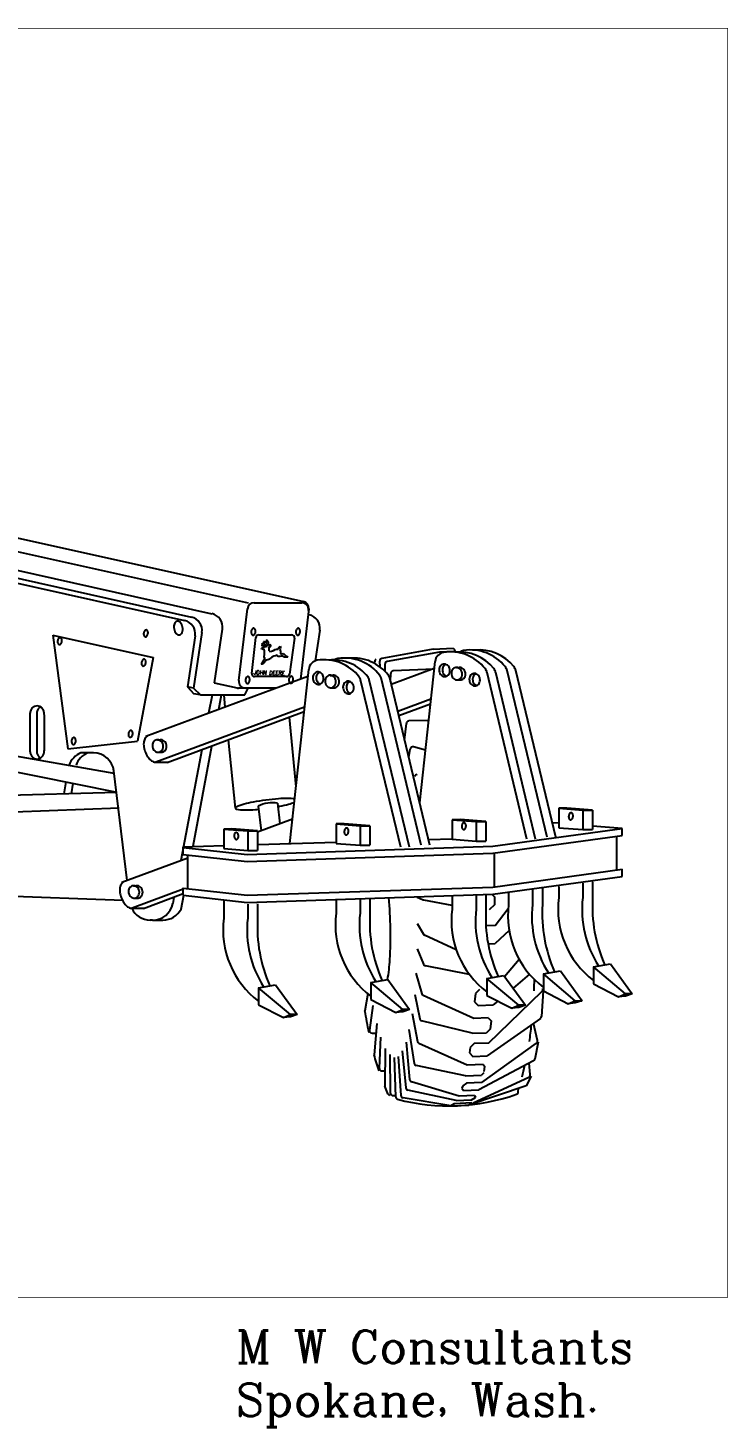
# Model space of a CAD drawing. Extents: x 103 to 393, y 15 to 220.
# Drawn here: x 290.7 to 393.4, y 15.2 to 220.2 of the extents above; entities that cross this region are included whole.
import ezdxf

# ---------------------------------------------------------------- set-up
doc = ezdxf.new("R2010")
doc.units = 0
doc.header["$MEASUREMENT"] = 0
doc.layers.get('0').update_dxf_attribs({"color": 2, "linetype": 'CONTINUOUS'})
for name, color, linetype in [('1', 1, 'CONTINUOUS'), ('2', 3, 'CONTINUOUS'), ('3', 4, 'CONTINUOUS'), ('4', 6, 'CONTINUOUS')]:
    doc.layers.add(name, color=color, linetype=linetype)
doc.styles.add('5', font='SIMPLEX', dxfattribs={"width": 0.9, "oblique": 5, "height": 0.6})
doc.styles.add('COMPLEX', font='complex')

# ---------------------------------------------------------------- blocks, each defined once
blk = doc.blocks.new('O', base_point=(178.78, 65.76))
blk.add_lwpolyline([(179.3, 65.51, 0.147265), (179.38, 65.6, 0.107139), (179.41, 65.76, 0.076516), (179.38, 65.95, 0.077832), (179.3, 66.12, 0.063471), (179.17, 66.27, 0.076516), (179.03, 66.37, 0.107139), (178.87, 66.41, 0.147265), (178.76, 66.38, 0.147265), (178.68, 66.29, 0.107139), (178.64, 66.13, 0.076516), (178.67, 65.96, 0.063471), (178.76, 65.78, 0.063471), (178.89, 65.62, 0.076516), (179.03, 65.52, 0.107139), (179.18, 65.48, 0.147265)], format="xyb", close=True)

msp = doc.modelspace()

# ---------------------------------------------------------------- linework, layer by layer
for p, q in [((242.34, 153.93), (323, 136)), ((245.49, 155.22), (331.12, 136.2)), ((286, 141.5), (317.68, 134.41)), ((287.5, 139.99), (314.68, 133.91)), ((287.45, 139.28), (313.68, 133.41)), ((323.89, 136), (330.87, 136)), ((321.63, 124.62), (322.89, 135.12)), ((331.89, 135.1), (330.66, 124.8)), ((294.36, 131.27), (296.57, 114.6)), ((294.36, 131.27), (309.08, 127.98)), ((316.22, 131.66), (315, 123.5)), ((319.22, 132.16), (318.04, 124.27)), ((333.5, 132.01), (332.82, 127.48)), ((315.22, 131.16), (314.1, 123.67)), ((309.08, 127.98), (306.77, 115.73)), ((348.16, 106.67), (350.4, 127.4)), ((331.78, 125.22), (308, 116.39)), ((329.13, 100.72), (331.89, 126.25)), ((350.29, 126.36), (343.99, 124.03)), ((363.88, 101.36), (358.02, 125.77)), ((365.15, 101.36), (359.29, 125.77)), ((366.82, 101.65), (360.96, 126.06)), ((368.09, 101.65), (362.23, 126.06)), ((315, 123.5), (314.1, 123.67)), ((314.1, 123.67), (315.04, 122.67)), ((315, 123.5), (316, 122.5)), ((318.04, 124.27), (321.39, 123.52)), ((327.16, 123.5), (321.61, 123.5)), ((322.5, 122.5), (323, 123.5)), ((345.37, 100.21), (339.48, 124.73)), ((346.64, 100.21), (340.76, 124.73)), ((348.37, 100.47), (342.49, 124.99)), ((349.65, 100.47), (343.76, 124.99)), ((315.94, 122.5), (315.04, 122.67)), ((316, 122.5), (322.5, 122.5)), ((317.71, 122.46), (317.21, 119.81)), ((319.04, 122.46), (318.64, 120.34)), ((349.8, 121.87), (344.94, 120.06)), ((349.73, 121.15), (345.1, 119.44)), ((291.01, 119.66), (291.01, 114.34)), ((292.01, 119.66), (292.01, 114.34)), ((293.13, 119.58), (293.13, 114.31)), ((331.29, 120.72), (309.49, 112.63)), ((331.22, 120.01), (311.16, 112.56)), ((278.01, 115.46), (303.34, 111.04)), ((296.57, 114.6), (306.77, 115.73)), ((317.63, 114.96), (314.88, 100.3)), ((278.61, 113.34), (303.77, 108.24)), ((300.34, 114), (298.5, 114)), ((316.2, 114.43), (313.14, 98.21)), ((305.29, 95.29), (303.32, 111.36)), ((309.49, 112.63), (311.21, 112.63)), ((296.3, 109.75), (296.01, 108.02)), ((297.29, 109.55), (297.04, 108.02)), ((283.18, 107.66), (303.77, 108.24)), ((304.09, 105.92), (288.72, 105.3)), ((369.72, 105.92), (368.55, 105.89)), ((368.55, 105.89), (372.05, 105.61)), ((368.55, 105.89), (368.55, 103.04)), ((373.5, 105.61), (369.72, 105.92)), ((372.05, 105.61), (373.5, 105.61)), ((372.05, 105.61), (372.05, 102.71)), ((373.5, 105.61), (373.5, 102.76)), ((320.61, 102.87), (319.44, 102.84)), ((319.44, 102.84), (319.44, 99.99)), ((319.44, 102.84), (322.94, 102.56)), ((324.39, 102.56), (320.61, 102.87)), ((322.94, 102.56), (322.94, 99.66)), ((322.94, 102.56), (324.39, 102.56)), ((329.52, 104.29), (324.39, 102.39)), ((324.39, 102.56), (324.39, 99.71)), ((337.08, 103.62), (335.91, 103.59)), ((335.91, 103.59), (339.41, 103.31)), ((335.91, 103.59), (335.91, 100.74)), ((340.86, 103.31), (337.08, 103.62)), ((339.41, 103.31), (340.86, 103.31)), ((339.41, 103.31), (339.41, 100.41)), ((340.86, 103.31), (340.86, 100.46)), ((354.09, 104.23), (352.92, 104.2)), ((352.92, 104.2), (356.42, 103.93)), ((352.92, 104.2), (352.92, 101.35)), ((357.87, 103.93), (354.09, 104.23)), ((356.42, 103.93), (357.87, 103.93)), ((356.42, 103.93), (356.42, 101.03)), ((357.87, 103.93), (357.87, 101.08)), ((358.85, 100.33), (377.85, 102.94)), ((368.55, 103.69), (367.58, 103.77)), ((368.55, 103.04), (372.05, 102.76)), ((372.05, 102.76), (373.5, 102.76)), ((377.85, 102.94), (373.5, 103.29)), ((377.85, 101.9), (377.85, 102.94)), ((324.39, 100.58), (335.91, 100.91)), ((335.91, 100.74), (339.41, 100.46)), ((349.45, 101.3), (352.92, 101.4)), ((352.92, 101.35), (356.42, 101.08)), ((356.42, 101.08), (357.87, 101.08)), ((358.85, 99.29), (377.85, 101.9)), ((377.07, 96.84), (377.07, 101.79)), ((314.18, 98.59), (304.5, 95)), ((313.48, 100.16), (322.85, 99.12)), ((313.48, 99.12), (322.85, 98.08)), ((313.49, 99.12), (313.49, 100.22)), ((313.5, 100.26), (319.44, 100.44)), ((314.18, 94.14), (314.18, 98.97)), ((319.44, 99.99), (322.94, 99.71)), ((322.85, 99.12), (358.85, 100.33)), ((322.85, 98.08), (358.85, 99.29)), ((322.94, 99.71), (324.39, 99.71)), ((339.41, 100.46), (340.86, 100.46)), ((359.11, 94.36), (359.11, 99.29)), ((358.85, 94.34), (377.85, 96.95)), ((377.85, 95.91), (377.85, 96.95)), ((322.85, 93.13), (358.85, 94.34)), ((358.85, 93.3), (377.85, 95.91)), ((368.55, 94.43), (368.55, 92.81)), ((372.05, 94.91), (372.05, 92.81)), ((373.5, 95.11), (373.5, 92.81)), ((281.39, 93.3), (304.7, 92.44)), ((313.49, 94.02), (305.99, 91.24)), ((313.49, 93.34), (307.66, 91.17)), ((312.13, 92.83), (311.96, 91.94)), ((313.53, 93.12), (313.14, 91.05)), ((313.48, 94.17), (322.85, 93.13)), ((313.48, 93.13), (322.85, 92.09)), ((313.49, 93.17), (313.49, 94.21)), ((319.44, 92.46), (319.44, 89.76)), ((322.85, 92.09), (358.85, 93.3)), ((335.91, 92.49), (335.91, 90.51)), ((339.41, 92.61), (339.41, 90.51)), ((340.86, 92.65), (340.86, 90.51)), ((352.92, 93.1), (352.92, 91.12)), ((356.42, 93.22), (356.42, 91.12)), ((357.87, 93.27), (357.87, 91.12)), ((361.19, 93.62), (361.19, 91.8)), ((364.69, 94.1), (364.69, 91.8)), ((366.14, 94.3), (366.14, 91.8)), ((305.99, 91.24), (307.7, 91.24)), ((322.94, 91.85), (322.94, 89.76)), ((324.39, 91.9), (324.39, 89.76)), ((309.01, 89.5), (308.66, 89.5)), ((309, 89.5), (310.5, 89.5))]:
    msp.add_line(p, q)
for points in [[(333.41, 124.05, 0.113368), (333.69, 124.16, 0.10346), (333.92, 124.4, 0.091967), (334.06, 124.75, 0.102131), (334.05, 125.08, 0.085217), (333.94, 125.42, 0.091967), (333.73, 125.69, 0.10346), (333.44, 125.85, 0.113368), (333.14, 125.87, 0.113368), (332.86, 125.76, 0.10346), (332.63, 125.52, 0.091967), (332.51, 125.21, 0.085217), (332.5, 124.85, 0.085217), (332.61, 124.5, 0.091967), (332.82, 124.24, 0.10346), (333.11, 124.08, 0.113368)], [(351.92, 125.2, 0.113368), (352.2, 125.31, 0.10346), (352.43, 125.55, 0.091967), (352.57, 125.89, 0.102131), (352.56, 126.23, 0.085217), (352.45, 126.57, 0.091967), (352.24, 126.84, 0.10346), (351.95, 127, 0.113368), (351.65, 127.02, 0.113368), (351.37, 126.91, 0.10346), (351.14, 126.67, 0.091967), (351.01, 126.36, 0.085217), (351.01, 125.99, 0.085217), (351.12, 125.65, 0.091967), (351.33, 125.38, 0.10346), (351.62, 125.22, 0.113368)], [(356.34, 123.82, 0.113368), (356.63, 123.93, 0.10346), (356.85, 124.17, 0.091967), (356.99, 124.52, 0.102131), (356.99, 124.85, 0.085217), (356.87, 125.2, 0.091967), (356.66, 125.46, 0.10346), (356.37, 125.62, 0.113368), (356.07, 125.64, 0.113368), (355.79, 125.53, 0.10346), (355.56, 125.3, 0.091967), (355.44, 124.98, 0.085217), (355.43, 124.62, 0.085217), (355.54, 124.27, 0.091967), (355.75, 124.01, 0.10346), (356.04, 123.85, 0.113368)], [(337.84, 122.68, 0.113368), (338.12, 122.79, 0.10346), (338.35, 123.02, 0.091967), (338.48, 123.37, 0.102131), (338.48, 123.7, 0.085217), (338.36, 124.05, 0.091967), (338.15, 124.31, 0.10346), (337.86, 124.47, 0.113368), (337.56, 124.5, 0.113368), (337.28, 124.39, 0.10346), (337.05, 124.15, 0.091967), (336.93, 123.83, 0.085217), (336.92, 123.47, 0.085217), (337.04, 123.12, 0.091967), (337.25, 122.86, 0.10346), (337.53, 122.7, 0.113368)]]:
    msp.add_lwpolyline(points, format="xyb", close=True)
for points in [[(333.48, 125.83, 0.056936), (333.35, 125.76, 0.10346), (333.12, 125.52, 0.091967), (333, 125.21, 0.085217), (332.99, 124.85, 0.085217), (333.1, 124.5, 0.091967), (333.31, 124.24, 0.088648), (333.56, 124.09, 0.113368)], [(351.99, 126.98, 0.056936), (351.86, 126.91, 0.10346), (351.63, 126.67, 0.091967), (351.51, 126.36, 0.085217), (351.5, 125.99, 0.085217), (351.61, 125.65, 0.091967), (351.82, 125.38, 0.088648), (352.07, 125.24, 0.113368)], [(356.42, 125.61, 0.056936), (356.28, 125.53, 0.10346), (356.05, 125.3, 0.091967), (355.93, 124.98, 0.085217), (355.92, 124.62, 0.085217), (356.04, 124.27, 0.091967), (356.25, 124.01, 0.088648), (356.49, 123.86, 0.113368)], [(337.91, 124.46, 0.056936), (337.77, 124.39, 0.10346), (337.54, 124.15, 0.091967), (337.42, 123.83, 0.085217), (337.41, 123.47, 0.085217), (337.53, 123.12, 0.091967), (337.74, 122.86, 0.088648), (337.98, 122.71, 0.113368)], [(293.12, 119.63, 0.006508), (293.12, 119.66, 0.084562), (293.04, 120.14, 0.09159), (292.81, 120.54, 0.103669), (292.46, 120.81, 0.114195), (292.07, 120.9, 0.114195), (291.67, 120.81, 0.103669), (291.32, 120.54, 0.09159), (291.1, 120.14, 0.084562), (291.01, 119.66, 0.001592), (291.01, 119.65, 0.09159)], [(292.57, 120.76, 0.076117), (292.32, 120.54, 0.09159), (292.09, 120.14, 0.084562), (292.01, 119.66, 0.001592), (292.01, 119.65, 0.09159)], [(308.25, 116.47, 0.162728), (307.94, 116.21, 0.106017), (307.72, 115.64, 0.069851), (307.71, 114.9, 0.069403), (307.91, 114.18, 0.056084), (308.28, 113.44, 0.069851), (308.72, 112.95, 0.106017), (309.26, 112.65, 0.116104), (309.55, 112.63, 0.162728)], [(291.01, 114.35, 0.001592), (291.01, 114.34, 0.084562), (291.1, 113.86, 0.09159), (291.32, 113.46, 0.103669), (291.67, 113.19, 0.114195), (292.07, 113.1, 0.114195)], [(292.01, 114.35, 0.001592), (292.01, 114.34, 0.084562), (292.09, 113.86, 0.09159), (292.32, 113.46, 0.076117), (292.57, 113.25, 0.114195)], [(292.07, 113.1, 0.114195), (292.46, 113.19, 0.103669), (292.81, 113.46, 0.09159), (293.06, 113.89, 0.101406), (293.12, 114.34, 0.084562)], [(304.75, 95.08, 0.162728), (304.44, 94.83, 0.106017), (304.22, 94.25, 0.069851), (304.21, 93.51, 0.069403), (304.41, 92.79, 0.056084), (304.78, 92.06, 0.069851), (305.22, 91.56, 0.106017), (305.76, 91.26, 0.116104), (306.05, 91.25, 0.162728)], [(343.44, 80.76, 0.035469), (343.77, 83.73, 0.022547)]]:
    msp.add_lwpolyline(points, format="xyb")
for centre, radius, start, end in [((323.89, 135), 1, 90, 173.1572), ((330.87, 135), 1, 353.1572, 90), ((330.9, 135.22), 1, 353.1572, 77.4712), ((313.25, 131.46), 2, 351.4692, 77.3807), ((314.25, 131.96), 2, 351.4692, 77.3807), ((317.25, 132.46), 2, 351.4692, 77.3807), ((331.52, 132.31), 2, 351.4692, 77.3807), ((333.38, 126.09), 1.5, 98.9222, 173.8329), ((334.15, 121.16), 6.49, 37.422, 98.9222), ((335.43, 121.16), 6.49, 37.422, 95.6384), ((336.38, 126.35), 1.5, 98.9222, 120.4076), ((337.16, 121.42), 6.49, 37.422, 98.9222), ((338.43, 121.42), 6.49, 37.422, 95.6384), ((351.89, 127.23), 1.5, 98.9222, 173.8329), ((352.66, 122.31), 6.49, 38.6115, 98.9222), ((353.94, 122.31), 6.49, 38.6115, 95.6384), ((354.83, 127.52), 1.5, 98.9222, 122.0438), ((355.6, 122.6), 6.49, 38.6115, 98.9222), ((356.88, 122.6), 6.49, 38.6115, 95.6384), ((338.51, 124.49), 1, 13.4992, 37.422), ((339.79, 124.49), 1, 13.4992, 37.422), ((341.51, 124.76), 1, 13.4992, 37.422), ((342.79, 124.76), 1, 13.4992, 37.422), ((356.56, 125.42), 1.5, 13.4992, 38.6115), ((357.83, 125.42), 1.5, 13.4992, 38.6115), ((359.5, 125.71), 1.5, 13.4992, 38.6115), ((360.77, 125.71), 1.5, 13.4992, 38.6115), ((321.61, 124.5), 1, 257.3718, 270), ((322.63, 124.5), 1, 173.1572, 270), ((299.59, 111.2), 3, 111.2084, 160.7753), ((300.61, 111.2), 3, 111.2084, 160.7753), ((300.34, 111), 3, 6.9811, 90), ((282.46, 87.33), 61.42, 356.6355, 5.0977), ((381.5, 91.09), 13.06, 172.4648, 233.0535), ((387.25, 91.05), 15.3, 173.3981, 212.737), ((394.76, 91.53), 21.3, 176.5579, 203.8484), ((308.66, 92.5), 3, 204.9194, 270), ((309.01, 92.5), 3, 270, 348.9846), ((310.51, 92.5), 3, 270, 332.5303), ((348.86, 88.79), 13.06, 172.4648, 233.0535), ((354.61, 88.75), 15.3, 173.3981, 212.737), ((362.12, 89.23), 21.3, 176.5579, 203.8484), ((365.86, 89.41), 13.06, 172.4648, 233.0535), ((371.62, 89.36), 15.3, 173.3981, 212.737), ((379.13, 89.84), 21.3, 176.5579, 203.8484), ((374.14, 90.08), 13.06, 172.4648, 233.0535), ((379.89, 90.04), 15.3, 173.3981, 212.737), ((387.41, 90.52), 21.3, 176.5579, 203.8484), ((332.39, 88.05), 13.06, 172.4648, 233.0535), ((338.14, 88), 15.3, 173.3981, 212.737), ((345.66, 88.48), 21.3, 176.5579, 203.8484)]:
    msp.add_arc(centre, radius, start, end)
at = {"layer": '1'}
for p, q in [((350.13, 129.21), (342.62, 127.86)), ((350.13, 129.21), (353.06, 129.33)), ((353.06, 129.33), (353.32, 129.1)), ((342.34, 126.6), (342.31, 127.46)), ((351.08, 128.78), (343.4, 127.42)), ((353.23, 128.87), (351.08, 128.78)), ((353.32, 129.1), (353.23, 128.87)), ((343.1, 125.93), (343.09, 127.04)), ((343.89, 124.47), (343.9, 125.64)), ((350.28, 126.27), (344.27, 126.02)), ((349.72, 121.11), (349.62, 121.12)), ((345.95, 115.89), (346.2, 118.33)), ((349.46, 118.74), (346.57, 118.68)), ((349, 114.41), (347.25, 114.87)), ((346.56, 113.34), (346.78, 114.56)), ((347.76, 92.87), (348.67, 92.47)), ((352.92, 91.62), (348.75, 92.44)), ((358.74, 93.3), (359.17, 92.88)), ((359.15, 91.79), (359.17, 92.88)), ((359.15, 91.79), (358.36, 90.99)), ((359.23, 88.7), (361.13, 91.18)), ((347.76, 89.01), (348.7, 87.44)), ((359.23, 88.7), (357.86, 88.64)), ((353.51, 85.16), (348.87, 87.28)), ((361.25, 87.98), (359.2, 86.07)), ((347.76, 85.29), (348.71, 83.03)), ((358.17, 86.02), (359.2, 86.07)), ((355.46, 81.51), (348.99, 82.8)), ((360.58, 81.25), (362.72, 83.75)), ((347.6, 81.72), (348.46, 78.67)), ((364.24, 81.57), (361.84, 79.53)), ((340.53, 78.73), (340.13, 76.22)), ((347.42, 78.61), (348.15, 75.02)), ((356.09, 75.1), (348.67, 78.43)), ((356.33, 78.75), (356.21, 77.5)), ((356.92, 79.31), (356.33, 78.75)), ((358.25, 71.47), (366.07, 79.03)), ((366.27, 79.11), (366, 75.38)), ((341.3, 76.97), (340.78, 73.36)), ((356.21, 77.5), (356.7, 76.98)), ((356.7, 76.98), (358.94, 77.07)), ((341.87, 74.36), (341.48, 69.75)), ((347.07, 75.81), (347.83, 71.71)), ((355.86, 72.92), (348.43, 74.72)), ((358.17, 75.19), (356.09, 75.1)), ((365.84, 75.09), (358.02, 69.6)), ((358.17, 75.19), (358.66, 74.67)), ((358.54, 73.56), (358.66, 74.67)), ((365.43, 71.85), (364.85, 74.41)), ((341.18, 72.92), (341.74, 72.95)), ((342.42, 72.36), (342.23, 67.79)), ((346.55, 73.46), (347.35, 68.5)), ((355.86, 72.92), (357.95, 73)), ((358.54, 73.56), (357.95, 73)), ((343.1, 70.69), (343.04, 65.14)), ((343.76, 69.79), (343.84, 64.16)), ((345.6, 70.33), (346.12, 64.9)), ((346.16, 71.59), (346.68, 66.14)), ((355.12, 68.25), (348.05, 71.43)), ((355.55, 70.83), (355.45, 70.03)), ((355.45, 70.03), (355.93, 69.52)), ((356.16, 71.39), (355.55, 70.83)), ((358.25, 71.47), (356.16, 71.39)), ((357.25, 65.7), (365.28, 71.45)), ((365.52, 71.62), (365.04, 69.14)), ((344.39, 69.35), (344.63, 63.61)), ((345.01, 69.53), (345.4, 63.81)), ((354.88, 66.68), (347.65, 68.18)), ((357.44, 68.34), (355.12, 68.25)), ((355.93, 69.52), (358.02, 69.6)), ((364.84, 68.88), (356.83, 64.6)), ((357.44, 68.34), (357.7, 68.05)), ((357.59, 67.33), (357.7, 68.05)), ((364.37, 66.85), (364.21, 68.53)), ((342.63, 67.39), (343.06, 67.41)), ((353.92, 63.71), (346.95, 65.81)), ((354.88, 66.68), (357.2, 66.78)), ((357.25, 65.7), (355.01, 65.61)), ((355.98, 62.7), (364.14, 66.46)), ((357.56, 67.1), (357.2, 66.78)), ((364.48, 66.62), (363.77, 65.19)), ((344.25, 63.78), (344.62, 63.8)), ((353.49, 63.06), (346.42, 64.56)), ((356.17, 63.8), (353.92, 63.71)), ((354.48, 65.23), (354.34, 64.85)), ((354.34, 64.85), (354.59, 64.51)), ((355.01, 65.61), (354.48, 65.23)), ((354.59, 64.51), (356.83, 64.6)), ((363.77, 65.19), (355.37, 62.37)), ((356.17, 63.8), (356.32, 63.53)), ((362.59, 64.31), (362.64, 64.82)), ((352.74, 62.26), (345.72, 63.45)), ((353.19, 62.59), (352.74, 62.26)), ((352.74, 62.26), (355.37, 62.37)), ((355.82, 62.7), (353.19, 62.59)), ((353.49, 63.06), (355.73, 63.16)), ((355.37, 62.37), (355.82, 62.7)), ((355.73, 63.16), (356.31, 63.51)), ((356.31, 63.51), (356.32, 63.53))]:
    msp.add_line(p, q, dxfattribs=at)
for points in [[(364.94, 80.81, -0.003515), (364.87, 79.15, -0.019382)], [(340.73, 73, -0.006758), (340.13, 76.22, -0.002094)], [(364.5, 74.15, -0.012986), (364.19, 71.7, -0.323095)], [(342.21, 67.39, -0.014477), (341.48, 69.75, -0.00757)], [(363.53, 68.18, -0.009257), (363.11, 66.47, -0.323095)], [(343.76, 63.72, -0.099595), (343.44, 64.18, -0.006056), (343.04, 65.14, -0.00757)]]:
    msp.add_lwpolyline(points, format="xyb", dxfattribs=at)
for centre, radius, start, end in [((341.93, 127.35), 0.387, 112.6481, 183.8385), ((342.69, 127.48), 0.387, 100.2228, 182.3697), ((343.47, 127.04), 0.387, 100.0698, 180.8622), ((344.29, 125.63), 0.387, 92.3697, 179.2221), ((346.58, 118.29), 0.387, 91.1937, 174.1764), ((347.16, 114.5), 0.387, 75.3015, 169.9759), ((347.77, 110.43), 0.387, 87.7592, 163.9343), ((348.83, 92.82), 0.387, 245.8053, 258.8489), ((349.03, 87.64), 0.387, 210.8744, 245.3617), ((349.07, 83.18), 0.387, 202.8976, 258.6769), ((348.83, 78.78), 0.387, 195.6996, 245.8752), ((348.53, 75.1), 0.387, 191.3685, 256.3569), ((365.61, 75.41), 0.387, 305.0601, 355.7814), ((341.16, 73.31), 0.387, 171.7779, 272.3697), ((365.06, 71.76), 0.387, 305.5454, 12.8367), ((348.21, 71.78), 0.387, 190.416, 245.8053), ((342.61, 67.78), 0.387, 177.5963, 272.3697), ((347.73, 68.56), 0.387, 189.1299, 258.3133), ((364.66, 69.22), 0.387, 298.0884, 349.0325), ((347.06, 66.18), 0.387, 185.4302, 253.2266), ((363.98, 66.81), 0.387, 294.7115, 5.4003), ((344.23, 64.17), 0.387, 180.8245, 272.3697), ((345.02, 63.62), 0.387, 182.3697, 255.2635), ((352.44, 91.86), 29.59, 255.2635, 289.5334), ((345.78, 63.83), 0.387, 183.8743, 260.3913), ((346.5, 64.94), 0.387, 185.4302, 258.0402), ((362.21, 64.34), 0.387, 289.5334, 354.9381)]:
    msp.add_arc(centre, radius, start, end, dxfattribs=at)
at = {"layer": '2'}
for p, q in [((335.02, 125.37), (335.5, 125.37)), ((353.53, 126.52), (354.01, 126.52)), ((335.14, 123.56), (335.65, 123.56)), ((353.65, 124.71), (354.16, 124.71)), ((309.71, 115.93), (310.19, 115.93)), ((309.82, 114.11), (310.34, 114.11)), ((306.2, 94.54), (306.69, 94.54)), ((306.32, 92.72), (306.83, 92.72)), ((366.29, 81.61), (368.77, 82.05)), ((368.77, 82.05), (371.96, 77.69)), ((373.64, 82.63), (376.12, 83.07)), ((373.64, 82.63), (373.64, 80.15)), ((378.3, 78.7), (373.64, 82.63)), ((376.12, 83.07), (379.31, 78.7)), ((324.54, 79.58), (327.02, 80.02)), ((327.02, 80.02), (330.21, 75.65)), ((341.01, 80.33), (343.48, 80.77)), ((341.01, 80.33), (341.01, 77.85)), ((345.66, 76.4), (341.01, 80.33)), ((343.48, 80.77), (346.67, 76.4)), ((358.01, 80.94), (360.49, 81.38)), ((358.01, 80.94), (358.01, 78.47)), ((362.67, 77.01), (358.01, 80.94)), ((360.49, 81.38), (363.68, 77.01)), ((366.29, 81.61), (366.29, 79.14)), ((370.95, 77.69), (366.29, 81.61)), ((373.64, 80.15), (377.28, 78.26)), ((329.2, 75.65), (324.54, 79.58)), ((324.54, 79.58), (324.54, 77.1)), ((358.01, 78.47), (361.65, 76.58)), ((366.29, 79.14), (369.92, 77.25)), ((377.28, 78.26), (378.3, 78.7)), ((378.32, 78.36), (377.29, 78.26)), ((379.31, 78.7), (378.3, 78.7)), ((379.28, 78.7), (378.32, 78.36)), ((324.54, 77.1), (328.17, 75.21)), ((341.01, 77.85), (344.64, 75.96)), ((344.64, 75.96), (345.66, 76.4)), ((345.68, 76.06), (344.65, 75.96)), ((346.67, 76.4), (345.66, 76.4)), ((346.65, 76.4), (345.68, 76.06)), ((359.61, 77.64), (358.94, 77.07)), ((361.65, 76.58), (362.67, 77.01)), ((362.69, 76.68), (361.66, 76.58)), ((363.68, 77.01), (362.67, 77.01)), ((363.65, 77.01), (362.69, 76.68)), ((369.92, 77.25), (370.95, 77.69)), ((370.96, 77.35), (369.94, 77.25)), ((371.94, 77.64), (370.93, 77.64)), ((371.93, 77.69), (370.96, 77.35)), ((328.17, 75.21), (329.2, 75.65)), ((329.21, 75.32), (328.19, 75.21)), ((330.21, 75.65), (329.2, 75.65)), ((330.18, 75.65), (329.21, 75.32))]:
    msp.add_line(p, q, dxfattribs=at)
for points in [[(335.21, 123.55, 0.113368), (335.49, 123.67, 0.10346), (335.72, 123.9, 0.091967), (335.86, 124.25, 0.102131), (335.85, 124.58, 0.085217), (335.74, 124.93, 0.091967), (335.53, 125.19, 0.10346), (335.24, 125.35, 0.113368), (334.94, 125.38, 0.113368), (334.66, 125.27, 0.10346), (334.43, 125.03, 0.091967), (334.31, 124.71, 0.085217), (334.3, 124.35, 0.085217), (334.41, 124, 0.091967), (334.62, 123.74, 0.10346), (334.91, 123.58, 0.113368)], [(353.72, 124.7, 0.113368), (354, 124.81, 0.10346), (354.23, 125.05, 0.091967), (354.37, 125.4, 0.102131), (354.36, 125.73, 0.085217), (354.25, 126.07, 0.091967), (354.04, 126.34, 0.10346), (353.75, 126.5, 0.113368), (353.45, 126.52, 0.113368), (353.17, 126.41, 0.10346), (352.94, 126.17, 0.091967), (352.82, 125.86, 0.085217), (352.81, 125.5, 0.085217), (352.92, 125.15, 0.091967), (353.13, 124.89, 0.10346), (353.42, 124.73, 0.113368)], [(309.9, 114.11, 0.113368), (310.18, 114.22, 0.10346), (310.41, 114.45, 0.091967), (310.54, 114.8, 0.102131), (310.54, 115.13, 0.085217), (310.43, 115.48, 0.091967), (310.22, 115.74, 0.10346), (309.93, 115.9, 0.113368), (309.63, 115.93, 0.113368), (309.35, 115.82, 0.10346), (309.12, 115.58, 0.091967), (308.99, 115.26, 0.085217), (308.99, 114.9, 0.085217), (309.1, 114.55, 0.091967), (309.31, 114.29, 0.10346), (309.6, 114.13, 0.113368)], [(306.4, 92.72, 0.113368), (306.68, 92.83, 0.10346), (306.91, 93.07, 0.091967), (307.04, 93.41, 0.102131), (307.04, 93.74, 0.085217), (306.93, 94.09, 0.091967), (306.72, 94.35, 0.10346), (306.43, 94.51, 0.113368), (306.13, 94.54, 0.113368), (305.84, 94.43, 0.10346), (305.62, 94.19, 0.091967), (305.49, 93.87, 0.085217), (305.48, 93.51, 0.085217), (305.6, 93.17, 0.091967), (305.81, 92.9, 0.10346), (306.1, 92.74, 0.113368)]]:
    msp.add_lwpolyline(points, format="xyb", close=True, dxfattribs=at)
for points in [[(335.7, 123.55, 0.113368), (335.99, 123.67, 0.10346), (336.21, 123.9, 0.091967), (336.35, 124.25, 0.102131), (336.35, 124.58, 0.085217), (336.23, 124.93, 0.091967), (336.02, 125.19, 0.10346), (335.73, 125.35, 0.113368), (335.43, 125.38, 0.002561), (335.43, 125.37, 0.10346)], [(354.21, 124.7, 0.113368), (354.5, 124.81, 0.10346), (354.72, 125.05, 0.091967), (354.86, 125.4, 0.102131), (354.86, 125.73, 0.085217), (354.74, 126.07, 0.091967), (354.53, 126.34, 0.10346), (354.24, 126.5, 0.113368), (353.94, 126.52, 0.002561), (353.94, 126.52, 0.10346)], [(335.48, 123.56, 0.081965), (335.7, 123.55, 0.113368)], [(353.99, 124.71, 0.081965), (354.21, 124.7, 0.113368)], [(310.39, 114.11, 0.113368), (310.67, 114.22, 0.10346), (310.9, 114.45, 0.091967), (311.04, 114.8, 0.102131), (311.03, 115.13, 0.085217), (310.92, 115.48, 0.091967), (310.71, 115.74, 0.10346), (310.42, 115.9, 0.113368), (310.12, 115.93, 0.002561), (310.11, 115.93, 0.10346)], [(310.17, 114.11, 0.081965), (310.39, 114.11, 0.113368)], [(306.89, 92.72, 0.113368), (307.17, 92.83, 0.10346), (307.4, 93.07, 0.091967), (307.53, 93.41, 0.102131), (307.53, 93.74, 0.085217), (307.42, 94.09, 0.091967), (307.21, 94.35, 0.10346), (306.92, 94.51, 0.113368), (306.62, 94.54, 0.002561), (306.61, 94.54, 0.10346)], [(306.67, 92.72, 0.081965), (306.89, 92.72, 0.113368)]]:
    msp.add_lwpolyline(points, format="xyb", dxfattribs=at)
for centre, start in [((365.81, 79.31), 313.9976), ((365.89, 79.13), 355.7814)]:
    msp.add_arc(centre, 0.387, start, 24.7057, dxfattribs=at)
at = {"layer": '3'}
for p, q in [((324.57, 131.31), (329.37, 131.31)), ((323.53, 125.66), (324.14, 130.92)), ((324.97, 129.35), (325.09, 129.39)), ((325, 129.22), (324.97, 129.35)), ((325.12, 129.19), (325, 129.22)), ((325.03, 130.06), (325.02, 129.95)), ((325.02, 129.95), (325.13, 129.85)), ((325.13, 129.85), (325.02, 129.83)), ((325.02, 129.83), (325.03, 129.71)), ((325.15, 130.01), (325.03, 130.06)), ((325.03, 129.71), (325.24, 129.73)), ((325.09, 129.39), (325.29, 129.48)), ((325.31, 129.13), (325.12, 129.19)), ((325.27, 129.93), (325.15, 130.01)), ((325.24, 129.73), (325.43, 129.82)), ((325.37, 130.3), (325.25, 130.31)), ((325.25, 130.31), (325.32, 130.2)), ((325.37, 130.06), (325.27, 129.93)), ((325.27, 129.48), (325.47, 129.58)), ((325.32, 130.2), (325.37, 130.06)), ((325.54, 130.23), (325.37, 130.3)), ((325.43, 129.82), (325.6, 129.87)), ((325.47, 129.58), (325.6, 129.6)), ((325.6, 130.06), (325.54, 130.23)), ((325.75, 130.14), (325.6, 130.06)), ((325.6, 129.87), (325.72, 129.89)), ((325.6, 129.6), (325.72, 129.63)), ((325.68, 130.53), (325.63, 130.42)), ((325.63, 130.42), (325.69, 130.3)), ((325.84, 130.42), (325.66, 130.55)), ((325.69, 130.3), (325.75, 130.14)), ((325.72, 129.89), (325.78, 129.77)), ((325.78, 129.65), (325.73, 129.63)), ((325.78, 129.77), (325.78, 129.65)), ((325.97, 130.26), (325.84, 130.42)), ((325.98, 130.08), (325.97, 130.26)), ((325.98, 129.83), (325.98, 130.08)), ((326.03, 129.71), (325.98, 129.83)), ((326.14, 129.79), (326.03, 129.71)), ((326.04, 129.54), (326.16, 129.6)), ((326.07, 129.39), (326.04, 129.54)), ((326.09, 129.27), (326.07, 129.39)), ((326.09, 128.98), (326.09, 129.27)), ((326.33, 129.83), (326.14, 129.79)), ((326.16, 129.6), (326.32, 129.58)), ((326.32, 129.58), (326.35, 129.71)), ((326.35, 129.71), (326.33, 129.83)), ((326.98, 129.16), (327.18, 129.22)), ((327.18, 129.22), (327.4, 129.22)), ((327.4, 129.22), (327.46, 129.35)), ((327.46, 129.35), (327.55, 129.51)), ((327.55, 129.51), (327.7, 129.64)), ((327.7, 129.27), (327.65, 129.11)), ((327.7, 129.64), (327.77, 129.48)), ((327.77, 129.48), (327.7, 129.27)), ((329.8, 130.81), (329.05, 125.55)), ((324.93, 127), (325.06, 127.15)), ((325.06, 127.15), (325.24, 127.49)), ((325.24, 127.49), (325.37, 127.68)), ((325.37, 127.27), (325.25, 127.09)), ((325.43, 129.13), (325.31, 129.13)), ((325.37, 128.2), (325.38, 128.38)), ((325.37, 128.07), (325.37, 128.2)), ((325.38, 127.96), (325.37, 128.07)), ((325.37, 127.68), (325.54, 127.84)), ((325.47, 127.43), (325.37, 127.27)), ((325.38, 128.79), (325.41, 128.91)), ((325.38, 128.38), (325.38, 128.79)), ((325.44, 127.84), (325.38, 127.96)), ((325.41, 129.07), (325.43, 129.13)), ((325.41, 128.91), (325.41, 129.07)), ((325.54, 127.84), (325.43, 127.84)), ((325.63, 127.59), (325.47, 127.43)), ((325.87, 127.65), (325.63, 127.59)), ((326.04, 127.71), (325.87, 127.65)), ((326.22, 127.79), (326.04, 127.71)), ((326.09, 128.98), (326.2, 128.86)), ((326.2, 128.86), (326.44, 128.92)), ((326.29, 127.91), (326.22, 127.79)), ((326.47, 128.04), (326.29, 127.91)), ((326.44, 128.92), (326.7, 129)), ((326.58, 128.07), (326.47, 128.04)), ((326.79, 128.16), (326.58, 128.07)), ((326.7, 129), (326.98, 129.16)), ((327.01, 128.22), (326.79, 128.16)), ((327.24, 128.31), (327.01, 128.22)), ((327.36, 128.22), (327.24, 128.31)), ((327.4, 128.1), (327.36, 128.22)), ((327.54, 128.13), (327.4, 128.1)), ((327.67, 128.13), (327.54, 128.13)), ((327.65, 129.11), (327.73, 128.92)), ((327.83, 128.19), (327.67, 128.13)), ((327.73, 128.92), (327.76, 128.7)), ((327.76, 128.7), (327.76, 128.53)), ((327.76, 128.53), (327.9, 128.5)), ((327.99, 128.2), (327.83, 128.19)), ((327.9, 128.5), (328.14, 128.56)), ((328.14, 128.25), (327.99, 128.2)), ((328.14, 128.56), (328.25, 128.51)), ((328.21, 128.1), (328.14, 128.25)), ((328.33, 128.03), (328.21, 128.1)), ((328.25, 128.51), (328.43, 128.34)), ((328.65, 128.03), (328.33, 128.03)), ((328.43, 128.34), (328.59, 128.16)), ((328.59, 128.16), (328.72, 128.16)), ((328.81, 128.04), (328.65, 128.03)), ((328.72, 128.16), (328.81, 128.04)), ((328.62, 125.18), (323.96, 125.18)), ((325.08, 127), (324.93, 127)), ((325.25, 127.09), (325.08, 127))]:
    msp.add_line(p, q, dxfattribs=at)
for centre, start, end in [((324.57, 130.87), 90, 173.4003), ((329.37, 130.87), 351.8867, 90), ((323.96, 125.61), 173.4003, 270), ((328.62, 125.61), 270, 351.8867)]:
    msp.add_arc(centre, 0.432, start, end, dxfattribs=at)
at = {"layer": '4'}
for p, q in [((319.66, 120.72), (319.48, 122.5)), ((330.03, 109.01), (329.08, 119.22)), ((321.15, 105.91), (320.15, 115.9)), ((327.33, 106.64), (327.64, 103.62)), ((324.48, 106.2), (324.92, 102.56))]:
    msp.add_line(p, q, dxfattribs=at)
at = {"layer": '4', "const_width": 0.1}
msp.add_lwpolyline([(103.5, 220.2), (393.3, 220.2), (393.3, 34.2), (103.5, 34.2), (103.5, 219.6)], dxfattribs=at)
at = {"layer": '4'}
for points in [[(329.84, 107.26, 0.035791), (328.82, 107.34, 0.019091), (327.48, 107.28, 0.013608), (325.6, 107.09, 0.013608), (323.73, 106.79, 0.019091), (322.42, 106.49, 0.044204), (321.24, 106.05, 0.326765), (321.15, 105.89, 0.326765)], [(327.38, 106.15, 0.00175), (327.62, 106.19, 0.019091), (328.94, 106.49, 0.031596), (329.79, 106.78, 0.326765)], [(321.15, 105.89, 0.326765), (321.28, 105.75, 0.044204), (322.53, 105.64, 0.019091), (324.09, 105.71, 0.004684), (324.53, 105.74, 0.013608)]]:
    msp.add_lwpolyline(points, format="xyb", dxfattribs=at)
msp.add_arc((326.55, 102.23), 4.48, 79.9267, 117.5661, dxfattribs=at)

# ---------------------------------------------------------------- block references
at = {"xscale": 2, "yscale": 2, "zscale": 2, "rotation": 337.1474743102995}
msp.add_blockref('O', (312.17, 132.15), dxfattribs=at)
at = {"rotation": 316.7752384784431}
msp.add_blockref('O', (307.7, 131.56), dxfattribs=at)
at = {"layer": '2'}
for p, rotation in [((324.08, 131.75), 140.838701698039), ((330.62, 131.75), 140.838701698039), ((295.08, 130.41), 317.6215975144196), ((307.39, 127.29), 313.06687146562), ((323.23, 124.67), 140.838701698039), ((329.61, 124.72), 140.838701698039), ((305.46, 116.82), 318.6559863315189), ((297.12, 115.74), 322.518790649024), ((370, 104.73), 319.5406566057381), ((337.1, 102.5), 321.4239427955048), ((354.32, 103.27), 323.1293273189291), ((320.96, 101.8), 329.2638029973617)]:
    msp.add_blockref('O', p, dxfattribs=dict(at, rotation=rotation))

# ---------------------------------------------------------------- texts
at = {"layer": '3', "style": '5', "oblique": 5, "width": 0.9}
msp.add_text('JOHN DEERE', height=0.6, rotation=358.8065, dxfattribs=at).set_placement((323.8, 125.5))
at = {"layer": '4', "style": 'COMPLEX'}
for s, p in [('M W Consultants', (321.23, 24.57)), ('Spokane, Wash.', (321.23, 16.8))]:
    msp.add_text(s, height=4.8, dxfattribs=at).set_placement(p)

doc.saveas('drawing.dxf')
